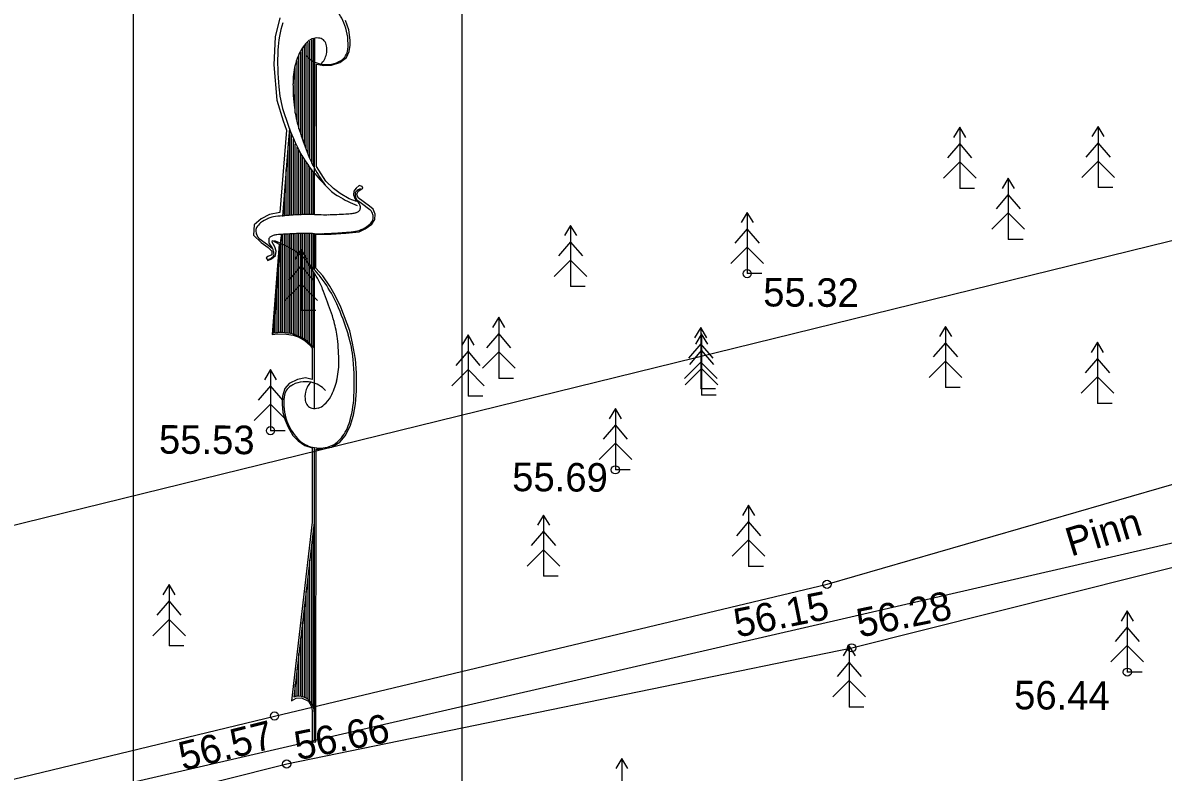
# Model space of a CAD drawing. Extents: x 640836 to 641902, y 6456216 to 6457208.
# Drawn here: x 641559.34 to 641587.27, y 6456722.36 to 6456740.72 of the extents above; entities that cross this region are included whole.
import ezdxf

# ---------------------------------------------------------------- set-up
doc = ezdxf.new("R2010")
doc.units = 0
for name, color, linetype in [('KORGUS', 7, 'Continuous'), ('KTRASS', 7, 'Continuous'), ('MOOTPIIR', 7, 'Continuous'), ('PUU', 7, 'Continuous'), ('TEE', 7, 'Continuous'), ('VORMISTUS', 7, 'Continuous')]:
    doc.layers.add(name, color=color, linetype=linetype)

msp = doc.modelspace()

# ---------------------------------------------------------------- linework, layer by layer
at = {"layer": 'KORGUS'}
for centre in [(641577.082, 6456734.575), (641565.406, 6456730.725), (641573.852, 6456729.768), (641579.037, 6456726.962), (641579.641, 6456725.405), (641586.391, 6456724.81), (641565.505, 6456723.733), (641565.802, 6456722.56)]:
    msp.add_circle(centre, 0.1, dxfattribs=at)
at = {"layer": 'KTRASS'}
msp.add_lwpolyline([(641801.132, 6456744.895), (641773.97, 6456708.063), (641735.41, 6456723.442), (641672.873, 6456745.666), (641650.064, 6456742.39), (641512.465, 6456710.695), (641479.764, 6456711.621), (641470.598, 6456711.083)], dxfattribs=at)
at = {"layer": 'MOOTPIIR'}
msp.add_lwpolyline([(641647.874, 6456750.241), (641520.175, 6456718.833), (641439.113, 6456717.584), (641423.551, 6456718.632), (641424.055, 6456738.371), (641403.678, 6456739.191)], dxfattribs=at)
at = {"layer": 'PUU'}
for p, q in [((641582.287, 6456738.164), (641582.137, 6456737.914)), ((641582.437, 6456737.914), (641582.287, 6456738.164)), ((641582.287, 6456738.164), (641582.287, 6456736.664)), ((641585.676, 6456738.183), (641585.526, 6456737.933)), ((641585.826, 6456737.933), (641585.676, 6456738.183)), ((641585.676, 6456738.183), (641585.676, 6456736.683)), ((641582.287, 6456737.764), (641581.987, 6456737.414)), ((641582.587, 6456737.414), (641582.287, 6456737.764)), ((641585.676, 6456737.783), (641585.376, 6456737.433)), ((641585.976, 6456737.433), (641585.676, 6456737.783)), ((641582.287, 6456737.314), (641581.887, 6456736.914)), ((641582.687, 6456736.914), (641582.287, 6456737.314)), ((641585.676, 6456737.333), (641585.276, 6456736.933)), ((641586.076, 6456736.933), (641585.676, 6456737.333)), ((641583.477, 6456736.912), (641583.327, 6456736.662)), ((641583.627, 6456736.662), (641583.477, 6456736.912)), ((641583.477, 6456736.912), (641583.477, 6456735.412)), ((641582.647, 6456736.664), (641582.287, 6456736.664)), ((641586.036, 6456736.683), (641585.676, 6456736.683)), ((641583.477, 6456736.512), (641583.177, 6456736.162)), ((641583.777, 6456736.162), (641583.477, 6456736.512)), ((641577.082, 6456736.075), (641576.932, 6456735.825)), ((641577.232, 6456735.825), (641577.082, 6456736.075)), ((641577.082, 6456736.075), (641577.082, 6456734.575)), ((641583.477, 6456736.062), (641583.077, 6456735.662)), ((641583.877, 6456735.662), (641583.477, 6456736.062)), ((641572.756, 6456735.758), (641572.606, 6456735.508)), ((641572.906, 6456735.508), (641572.756, 6456735.758)), ((641572.756, 6456735.758), (641572.756, 6456734.258)), ((641577.082, 6456735.675), (641576.782, 6456735.325)), ((641577.382, 6456735.325), (641577.082, 6456735.675)), ((641566.153, 6456735.169), (641566.003, 6456734.919)), ((641566.303, 6456734.919), (641566.153, 6456735.169)), ((641566.153, 6456735.169), (641566.153, 6456733.669)), ((641572.756, 6456735.358), (641572.456, 6456735.008)), ((641573.056, 6456735.008), (641572.756, 6456735.358)), ((641577.082, 6456735.225), (641576.682, 6456734.825)), ((641577.482, 6456734.825), (641577.082, 6456735.225)), ((641583.837, 6456735.412), (641583.477, 6456735.412)), ((641572.756, 6456734.908), (641572.356, 6456734.508)), ((641573.156, 6456734.508), (641572.756, 6456734.908)), ((641566.153, 6456734.769), (641565.853, 6456734.419)), ((641566.453, 6456734.419), (641566.153, 6456734.769)), ((641566.153, 6456734.319), (641565.753, 6456733.919)), ((641566.553, 6456733.919), (641566.153, 6456734.319)), ((641577.442, 6456734.575), (641577.082, 6456734.575)), ((641573.116, 6456734.258), (641572.756, 6456734.258)), ((641566.513, 6456733.669), (641566.153, 6456733.669)), ((641570.996, 6456733.505), (641570.846, 6456733.255)), ((641571.146, 6456733.255), (641570.996, 6456733.505)), ((641570.996, 6456733.505), (641570.996, 6456732.005)), ((641575.944, 6456733.255), (641575.794, 6456733.005)), ((641576.094, 6456733.005), (641575.944, 6456733.255)), ((641575.944, 6456733.255), (641575.944, 6456731.755)), ((641581.94, 6456733.283), (641581.79, 6456733.033)), ((641582.09, 6456733.033), (641581.94, 6456733.283)), ((641581.94, 6456733.283), (641581.94, 6456731.783)), ((641570.243, 6456733.076), (641570.093, 6456732.826)), ((641570.393, 6456732.826), (641570.243, 6456733.076)), ((641570.243, 6456733.076), (641570.243, 6456731.576)), ((641570.996, 6456733.105), (641570.696, 6456732.755)), ((641571.296, 6456732.755), (641570.996, 6456733.105)), ((641575.965, 6456733.099), (641575.815, 6456732.849)), ((641576.115, 6456732.849), (641575.965, 6456733.099)), ((641575.965, 6456733.099), (641575.965, 6456731.599)), ((641570.243, 6456732.676), (641569.943, 6456732.326)), ((641570.543, 6456732.326), (641570.243, 6456732.676)), ((641570.996, 6456732.655), (641570.596, 6456732.255)), ((641571.396, 6456732.255), (641570.996, 6456732.655)), ((641575.944, 6456732.855), (641575.644, 6456732.505)), ((641575.965, 6456732.699), (641575.665, 6456732.349)), ((641576.244, 6456732.505), (641575.944, 6456732.855)), ((641576.265, 6456732.349), (641575.965, 6456732.699)), ((641581.94, 6456732.883), (641581.64, 6456732.533)), ((641582.24, 6456732.533), (641581.94, 6456732.883)), ((641585.66, 6456732.896), (641585.51, 6456732.646)), ((641585.81, 6456732.646), (641585.66, 6456732.896)), ((641585.66, 6456732.896), (641585.66, 6456731.396)), ((641575.944, 6456732.405), (641575.544, 6456732.005)), ((641576.344, 6456732.005), (641575.944, 6456732.405)), ((641581.94, 6456732.433), (641581.54, 6456732.033)), ((641582.34, 6456732.033), (641581.94, 6456732.433)), ((641585.66, 6456732.496), (641585.36, 6456732.146)), ((641585.96, 6456732.146), (641585.66, 6456732.496)), ((641565.406, 6456732.225), (641565.256, 6456731.975)), ((641565.556, 6456731.975), (641565.406, 6456732.225)), ((641565.406, 6456732.225), (641565.406, 6456730.725)), ((641570.243, 6456732.226), (641569.843, 6456731.826)), ((641570.643, 6456731.826), (641570.243, 6456732.226)), ((641575.965, 6456732.249), (641575.565, 6456731.849)), ((641576.365, 6456731.849), (641575.965, 6456732.249)), ((641565.406, 6456731.825), (641565.106, 6456731.475)), ((641565.706, 6456731.475), (641565.406, 6456731.825)), ((641571.356, 6456732.005), (641570.996, 6456732.005)), ((641585.66, 6456732.046), (641585.26, 6456731.646)), ((641586.06, 6456731.646), (641585.66, 6456732.046)), ((641570.603, 6456731.576), (641570.243, 6456731.576)), ((641576.304, 6456731.755), (641575.944, 6456731.755)), ((641576.325, 6456731.599), (641575.965, 6456731.599)), ((641582.3, 6456731.783), (641581.94, 6456731.783)), ((641565.406, 6456731.375), (641565.006, 6456730.975)), ((641565.806, 6456730.975), (641565.406, 6456731.375)), ((641573.852, 6456731.268), (641573.702, 6456731.018)), ((641574.002, 6456731.018), (641573.852, 6456731.268)), ((641573.852, 6456731.268), (641573.852, 6456729.768)), ((641586.02, 6456731.396), (641585.66, 6456731.396)), ((641565.766, 6456730.725), (641565.406, 6456730.725)), ((641573.852, 6456730.868), (641573.552, 6456730.518)), ((641574.152, 6456730.518), (641573.852, 6456730.868)), ((641573.852, 6456730.418), (641573.452, 6456730.018)), ((641574.252, 6456730.018), (641573.852, 6456730.418)), ((641574.212, 6456729.768), (641573.852, 6456729.768)), ((641577.117, 6456728.9), (641576.967, 6456728.65)), ((641577.267, 6456728.65), (641577.117, 6456728.9)), ((641577.117, 6456728.9), (641577.117, 6456727.4)), ((641572.094, 6456728.66), (641571.944, 6456728.41)), ((641572.244, 6456728.41), (641572.094, 6456728.66)), ((641572.094, 6456728.66), (641572.094, 6456727.16)), ((641577.117, 6456728.5), (641576.817, 6456728.15)), ((641577.417, 6456728.15), (641577.117, 6456728.5)), ((641572.094, 6456728.26), (641571.794, 6456727.91)), ((641572.394, 6456727.91), (641572.094, 6456728.26)), ((641577.117, 6456728.05), (641576.717, 6456727.65)), ((641577.517, 6456727.65), (641577.117, 6456728.05)), ((641572.094, 6456727.81), (641571.694, 6456727.41)), ((641572.494, 6456727.41), (641572.094, 6456727.81)), ((641577.477, 6456727.4), (641577.117, 6456727.4)), ((641572.454, 6456727.16), (641572.094, 6456727.16)), ((641562.921, 6456726.953), (641562.771, 6456726.703)), ((641563.071, 6456726.703), (641562.921, 6456726.953)), ((641562.921, 6456726.953), (641562.921, 6456725.453)), ((641562.921, 6456726.553), (641562.621, 6456726.203)), ((641563.221, 6456726.203), (641562.921, 6456726.553)), ((641586.391, 6456726.31), (641586.241, 6456726.06)), ((641586.541, 6456726.06), (641586.391, 6456726.31)), ((641586.391, 6456726.31), (641586.391, 6456724.81)), ((641562.921, 6456726.103), (641562.521, 6456725.703)), ((641563.321, 6456725.703), (641562.921, 6456726.103)), ((641586.391, 6456725.91), (641586.091, 6456725.56)), ((641586.691, 6456725.56), (641586.391, 6456725.91)), ((641563.281, 6456725.453), (641562.921, 6456725.453)), ((641579.582, 6456725.455), (641579.432, 6456725.205)), ((641579.732, 6456725.205), (641579.582, 6456725.455)), ((641579.582, 6456725.455), (641579.582, 6456723.955)), ((641586.391, 6456725.46), (641585.991, 6456725.06)), ((641586.791, 6456725.06), (641586.391, 6456725.46)), ((641579.582, 6456725.055), (641579.282, 6456724.705)), ((641579.882, 6456724.705), (641579.582, 6456725.055)), ((641579.582, 6456724.605), (641579.182, 6456724.205)), ((641579.982, 6456724.205), (641579.582, 6456724.605)), ((641586.751, 6456724.81), (641586.391, 6456724.81)), ((641579.942, 6456723.955), (641579.582, 6456723.955)), ((641574.011, 6456722.694), (641573.861, 6456722.444)), ((641574.161, 6456722.444), (641574.011, 6456722.694)), ((641574.011, 6456722.694), (641574.011, 6456721.194))]:
    msp.add_line(p, q, dxfattribs=at)
at = {"layer": 'TEE'}
for points in [[(641526.857, 6456713.022), (641540.1, 6456716.898), (641552.742, 6456720.654), (641565.505, 6456723.733), (641579.037, 6456726.962), (641589.203, 6456729.909), (641603.037, 6456732.656), (641615.476, 6456735.701), (641628.503, 6456738.624), (641640.867, 6456741.062), (641654.853, 6456743.522)], [(641473.95, 6456708.963), (641477.647, 6456710.013), (641491.196, 6456710.077), (641504.55, 6456709.682), (641514.069, 6456708.939), (641520.341, 6456709.834), (641527.319, 6456711.638), (641535.141, 6456714.139), (641540.61, 6456715.764), (641553.093, 6456719.366), (641565.802, 6456722.56), (641579.641, 6456725.405), (641590.239, 6456728.064), (641603.254, 6456731.119), (641615.952, 6456734.204), (641629.015, 6456737.182), (641641.57, 6456739.54), (641657.274, 6456742.707)]]:
    msp.add_lwpolyline(points, dxfattribs=at)
at = {"layer": 'VORMISTUS'}
for p, q in [((641566.281, 6456737.63), (641566.281, 6456740.209)), ((641566.326, 6456737.512), (641566.326, 6456740.239)), ((641566.37, 6456737.411), (641566.37, 6456740.269)), ((641566.415, 6456737.311), (641566.415, 6456740.299)), ((641566.459, 6456737.21), (641566.459, 6456740.329)), ((641566.484, 6456740.346), (641566.478, 6456736.025)), ((641566.103, 6456738.123), (641566.103, 6456739.928)), ((641566.147, 6456737.993), (641566.147, 6456740.004)), ((641566.192, 6456737.87), (641566.192, 6456740.08)), ((641566.236, 6456737.75), (641566.236, 6456740.156)), ((641566.013, 6456738.528), (641566.013, 6456739.627)), ((641566.058, 6456738.294), (641566.058, 6456739.791)), ((641565.982, 6456739.594), (641565.957, 6456739.275)), ((641565.969, 6456738.91), (641565.969, 6456739.034)), ((641565.867, 6456738.129), (641565.838, 6456737.757)), ((641565.88, 6456736), (641565.88, 6456738.098)), ((641565.924, 6456736.002), (641565.924, 6456737.983)), ((641565.838, 6456737.757), (641565.702, 6456735.976)), ((641565.835, 6456735.999), (641565.835, 6456737.708)), ((641565.969, 6456736.004), (641565.969, 6456737.869)), ((641566.013, 6456736.006), (641566.013, 6456737.754)), ((641566.058, 6456736.008), (641566.058, 6456737.677)), ((641566.103, 6456736.009), (641566.103, 6456737.602)), ((641566.147, 6456736.011), (641566.147, 6456737.528)), ((641566.192, 6456736.013), (641566.192, 6456737.454)), ((641565.79, 6456735.997), (641565.79, 6456737.126)), ((641566.236, 6456736.015), (641566.236, 6456737.379)), ((641566.281, 6456736.017), (641566.281, 6456737.305)), ((641566.326, 6456736.018), (641566.326, 6456737.245)), ((641566.37, 6456736.02), (641566.37, 6456737.185)), ((641566.415, 6456736.022), (641566.415, 6456737.126)), ((641566.459, 6456736.024), (641566.459, 6456737.067)), ((641565.746, 6456735.996), (641565.746, 6456736.544)), ((641565.666, 6456735.525), (641565.478, 6456733.112)), ((641565.701, 6456733.123), (641565.701, 6456735.528)), ((641565.746, 6456733.123), (641565.746, 6456735.531)), ((641565.79, 6456733.123), (641565.79, 6456735.534)), ((641565.835, 6456733.12), (641565.835, 6456735.537)), ((641565.88, 6456733.113), (641565.88, 6456735.541)), ((641565.924, 6456733.106), (641565.924, 6456735.544)), ((641565.969, 6456733.099), (641565.969, 6456735.547)), ((641566.013, 6456733.084), (641566.013, 6456735.55)), ((641566.058, 6456733.069), (641566.058, 6456735.551)), ((641566.103, 6456733.054), (641566.103, 6456735.551)), ((641566.147, 6456733.031), (641566.147, 6456735.551)), ((641566.192, 6456733.004), (641566.192, 6456735.551)), ((641566.236, 6456732.977), (641566.236, 6456735.551)), ((641566.281, 6456732.945), (641566.281, 6456735.551)), ((641566.326, 6456734.843), (641566.326, 6456735.551)), ((641566.37, 6456734.794), (641566.37, 6456735.551)), ((641566.415, 6456734.745), (641566.415, 6456735.55)), ((641566.459, 6456734.696), (641566.459, 6456735.55)), ((641566.477, 6456735.549), (641566.477, 6456735.49)), ((641566.477, 6456735.49), (641566.477, 6456734.677)), ((641565.657, 6456733.123), (641565.657, 6456735.409)), ((641565.612, 6456733.121), (641565.612, 6456734.836)), ((641566.326, 6456732.911), (641566.326, 6456734.828)), ((641566.37, 6456732.874), (641566.37, 6456734.759)), ((641566.415, 6456732.825), (641566.415, 6456734.69)), ((641566.459, 6456732.775), (641566.459, 6456734.622)), ((641566.477, 6456734.595), (641566.477, 6456734.314)), ((641565.568, 6456733.119), (641565.568, 6456734.263)), ((641566.477, 6456734.314), (641566.477, 6456732.756)), ((641565.523, 6456733.117), (641565.523, 6456733.689)), ((641565.478, 6456733.115), (641565.478, 6456733.116)), ((641566.477, 6456732.756), (641566.477, 6456731.272)), ((641566.472, 6456730.314), (641566.477, 6456728.475)), ((641566.477, 6456728.475), (641565.977, 6456724.195)), ((641566.477, 6456728.475), (641566.477, 6456723.838)), ((641566.459, 6456723.952), (641566.459, 6456728.325)), ((641566.415, 6456724.046), (641566.415, 6456727.943)), ((641566.37, 6456724.102), (641566.37, 6456727.56)), ((641566.326, 6456724.141), (641566.326, 6456727.178)), ((641566.281, 6456724.17), (641566.281, 6456726.796)), ((641566.236, 6456724.191), (641566.236, 6456726.414)), ((641566.192, 6456724.206), (641566.192, 6456726.032)), ((641566.147, 6456724.215), (641566.147, 6456725.65)), ((641566.103, 6456724.218), (641566.103, 6456725.267)), ((641566.058, 6456724.216), (641566.058, 6456724.885)), ((641566.013, 6456724.209), (641566.013, 6456724.503)), ((641566.477, 6456723.838), (641566.477, 6456723.125))]:
    msp.add_line(p, q, dxfattribs=at)
for points in [[(641562.053, 6456770.031), (641900.726, 6456770.031), (641900.726, 6456630.031), (641562.053, 6456630.031)], [(641231.423, 6456749.042), (641570.096, 6456749.042), (641570.096, 6456609.042), (641231.423, 6456609.042)]]:
    msp.add_lwpolyline(points, close=True, dxfattribs=at)
for points in [[(641565.637, 6456740.846), (641565.517, 6456740.382), (641565.487, 6456739.693), (641565.562, 6456738.825), (641565.712, 6456738.316), (641565.801, 6456738.091), (641565.637, 6456736.071), (641565.382, 6456736.026), (641565.173, 6456735.921), (641565.008, 6456735.771), (641564.993, 6456735.517), (641565.173, 6456735.337), (641565.352, 6456735.217), (641565.442, 6456735.128), (641565.442, 6456735.038), (641565.337, 6456734.993), (641565.3, 6456734.963), (641565.337, 6456734.896), (641565.427, 6456734.941), (641565.532, 6456735.023), (641565.547, 6456735.128), (641565.509, 6456735.232), (641565.45, 6456735.345), (641565.457, 6456735.39), (641565.614, 6456735.3), (641565.45, 6456733.084), (641565.584, 6456733.099), (641565.801, 6456733.092), (641565.959, 6456733.069), (641566.108, 6456733.017), (641566.243, 6456732.935), (641566.378, 6456732.822), (641566.43, 6456732.748), (641566.43, 6456731.984), (641566.265, 6456732.022), (641566.063, 6456731.984), (641565.861, 6456731.879), (641565.753, 6456731.76), (641565.697, 6456731.576), (641565.689, 6456731.378), (641565.708, 6456731.172), (641565.768, 6456730.985), (641565.839, 6456730.813), (641565.955, 6456730.607), (641566.082, 6456730.476), (641566.243, 6456730.364), (641566.43, 6456730.304), (641566.43, 6456728.485), (641565.921, 6456724.107), (641566.033, 6456724.174), (641566.161, 6456724.182), (641566.333, 6456724.1), (641566.408, 6456723.965), (641566.43, 6456723.86), (641566.43, 6456723.104), (641566.52, 6456723.104), (641566.527, 6456730.274), (641566.677, 6456730.274), (641566.902, 6456730.319), (641567.104, 6456730.446), (641567.238, 6456730.603), (641567.358, 6456730.835), (641567.44, 6456731.105), (641567.485, 6456731.382), (641567.515, 6456731.704), (641567.508, 6456732.145), (641567.485, 6456732.482), (641567.418, 6456732.871), (641567.351, 6456733.17), (641567.126, 6456733.754), (641566.991, 6456734.039), (641566.857, 6456734.271), (641566.685, 6456734.525), (641566.52, 6456734.705), (641566.52, 6456735.543), (641566.894, 6456735.543), (641567.253, 6456735.565), (641567.575, 6456735.603), (641567.725, 6456735.67), (641567.889, 6456735.79), (641567.957, 6456735.902), (641567.972, 6456736.029), (641567.919, 6456736.157), (641567.83, 6456736.232), (641567.553, 6456736.434), (641567.523, 6456736.523), (641567.553, 6456736.598), (641567.62, 6456736.636), (641567.665, 6456736.666), (641567.65, 6456736.711), (641567.575, 6456736.733), (641567.5, 6456736.666), (641567.448, 6456736.598), (641567.44, 6456736.508), (641567.478, 6456736.396), (641567.508, 6456736.344), (641567.336, 6456736.411), (641567.111, 6456736.538), (641566.946, 6456736.658), (641566.759, 6456736.838), (641566.535, 6456737.197), (641566.535, 6456739.712), (641566.714, 6456739.674), (641566.902, 6456739.682), (641567.104, 6456739.749), (641567.268, 6456739.869), (641567.336, 6456740.019), (641567.358, 6456740.176), (641567.358, 6456740.296), (641567.328, 6456740.55), (641567.246, 6456740.775)], [(641567.84, 6456736.141), (641567.634, 6456736.291), (641567.519, 6456736.377)], [(641565.129, 6456735.438), (641565.335, 6456735.287), (641565.45, 6456735.202)]]:
    msp.add_lwpolyline(points, dxfattribs=at)
for centre, radius, start, end in [((641566.044, 6456740.239), 1.256, 19.5381, 42.5083), ((641568.123, 6456739.937), 2.539, 161.9783, 177.3741), ((641565.962, 6456740.21), 1.344, 353.8516, 19.5381), ((641566.854, 6456739.671), 0.798, 132.6362, 151.0418), ((641566.56, 6456739.99), 0.364, 105.2375, 132.6362), ((641566.544, 6456740.049), 0.302, 76.4111, 105.2375), ((641566.566, 6456740.139), 0.21, 41.622, 76.4111), ((641566.546, 6456740.122), 0.236, 9.3172, 41.622), ((641572.144, 6456739.752), 6.564, 177.3741, 185.2393), ((641567.474, 6456739.328), 1.506, 151.0418, 166.4566), ((641566.783, 6456740.367), 0.674, 222.2452, 240.0252), ((641566.354, 6456740.034), 0.429, 330.627, 349.0427), ((641566.197, 6456740.064), 0.59, 349.0427, 9.3172), ((641566.937, 6456740.105), 0.363, 303.2423, 353.8516), ((641567.858, 6456739.235), 1.901, 166.4566, 180.1663), ((641566.767, 6456740.34), 0.643, 240.0252, 258.2344), ((641566.777, 6456740.39), 0.694, 258.2344, 280.2292), ((641566.319, 6456740.054), 0.47, 313.0331, 330.627), ((641566.788, 6456740.332), 0.634, 280.2292, 303.2423), ((641568.654, 6456739.432), 3.06, 185.2393, 196.7699), ((641571.193, 6456739.245), 5.237, 180.1663, 186.6274), ((641571.683, 6456740.345), 6.223, 196.7699, 204.2252), ((641568.702, 6456738.955), 2.729, 186.6274, 195.5824), ((641570.187, 6456739.369), 4.27, 195.5824, 199.4395), ((641581.394, 6456743.325), 16.155, 199.4395, 201.4222), ((641568.983, 6456739.13), 3.262, 204.2252, 214.5287), ((641568.238, 6456738.163), 2.023, 201.4222, 209.7264), ((641568.87, 6456739.052), 3.126, 214.5287, 220.382), ((641571.43, 6456739.986), 5.699, 209.7264, 214.6709), ((641571.789, 6456741.535), 6.957, 220.382, 224.3045), ((641567.717, 6456737.561), 1.268, 224.3045, 239.3288), ((641567.576, 6456736.523), 0.0991, 137.0777, 189.0508), ((641567.655, 6456736.449), 0.207, 101.7851, 137.0777), ((641568.608, 6456739.063), 3.015, 239.3288, 249.0558), ((641567.948, 6456736.582), 0.476, 189.0508, 198.1648), ((641567.926, 6456736.575), 0.453, 198.1648, 207.5078), ((641567.78, 6456736.499), 0.288, 207.5078, 219.7916), ((641567.386, 6456736.163), 0.229, 25.9216, 41.3778), ((641566.14, 6456730.669), 5.34, 94.1285, 96.555), ((641567.049, 6456718.076), 17.966, 92.8056, 94.1285), ((641566.323, 6456732.883), 3.141, 90.7774, 92.8056), ((641566.424, 6456725.44), 10.585, 89.6725, 90.7774), ((641566.824, 6456745.614), 9.595, 267.9718, 269.2673), ((641566.735, 6456738.66), 2.641, 269.2673, 271.7368), ((641566.162, 6456757.561), 21.551, 271.7368, 272.8889), ((641567.099, 6456738.99), 2.955, 272.8889, 276.0005), ((641567.362, 6456736.491), 0.443, 276.0005, 287.9564), ((641567.416, 6456736.323), 0.267, 287.9564, 303.3795), ((641567.508, 6456736.184), 0.0994, 303.3795, 349.5855), ((641567.451, 6456736.194), 0.157, 349.5855, 25.9216), ((641567.739, 6456736.004), 0.17, 26.4041, 53.5541), ((641567.593, 6456735.932), 0.332, 7.0958, 26.4041), ((641565.388, 6456735.528), 0.368, 127.7171, 151.3794), ((641565.66, 6456735.177), 0.812, 112.8468, 127.7171), ((641565.607, 6456735.301), 0.677, 96.555, 112.8468), ((641567.309, 6456736.401), 0.812, 292.8468, 307.7171), ((641567.581, 6456736.05), 0.368, 307.7171, 331.3794), ((641567.759, 6456735.953), 0.165, 331.3794, 7.0958), ((641565.209, 6456735.626), 0.165, 151.3794, 187.0958), ((641565.376, 6456735.647), 0.332, 187.0958, 206.4041), ((641565.23, 6456735.574), 0.17, 206.4041, 233.5541), ((641565.461, 6456735.395), 0.0994, 123.3795, 169.5855), ((641565.553, 6456735.255), 0.267, 107.9564, 123.3795), ((641565.607, 6456735.087), 0.443, 96.0005, 107.9564), ((641565.87, 6456732.589), 2.955, 92.8889, 96.0005), ((641566.807, 6456714.017), 21.551, 91.7368, 92.8889), ((641566.234, 6456732.918), 2.641, 89.2673, 91.7368), ((641566.145, 6456725.964), 9.595, 87.9718, 89.2673), ((641566.545, 6456746.139), 10.585, 269.6725, 270.7774), ((641566.646, 6456738.695), 3.141, 270.7774, 272.8056), ((641565.92, 6456753.502), 17.966, 272.8056, 274.1285), ((641566.829, 6456740.909), 5.34, 274.1285, 276.555), ((641567.362, 6456736.277), 0.677, 276.555, 292.8468), ((641565.518, 6456735.384), 0.157, 169.5855, 205.9216), ((641565.583, 6456735.416), 0.229, 205.9216, 221.3778), ((641565.189, 6456735.079), 0.288, 27.5078, 39.7916), ((641565.043, 6456735.004), 0.453, 18.1648, 27.5078), ((641564.428, 6456732.559), 3.015, 59.3288, 69.0558), ((641565.314, 6456735.129), 0.207, 281.7851, 317.0777), ((641565.393, 6456735.056), 0.0991, 317.0777, 9.0508), ((641565.021, 6456734.996), 0.476, 9.0508, 18.1648), ((641565.319, 6456734.062), 1.268, 44.3045, 59.3288), ((641561.248, 6456730.088), 6.957, 40.382, 44.3045), ((641561.606, 6456731.637), 5.699, 29.7264, 34.6709), ((641564.166, 6456732.57), 3.126, 34.5287, 40.382), ((641564.798, 6456733.459), 2.023, 21.4222, 29.7264), ((641564.054, 6456732.493), 3.262, 24.2252, 34.5287), ((641551.642, 6456728.298), 16.155, 19.4395, 21.4222), ((641561.354, 6456731.278), 6.223, 16.7699, 24.2252), ((641562.85, 6456732.253), 4.27, 15.5824, 19.4395), ((641564.334, 6456732.667), 2.729, 6.6274, 15.5824), ((641565.667, 6456732.073), 1.059, 40.1394, 100.2647), ((641561.843, 6456732.378), 5.237, 0.1663, 6.6274), ((641564.382, 6456732.191), 3.06, 5.2393, 16.7699), ((641565.178, 6456732.388), 1.901, 346.4566, 0.1663), ((641560.893, 6456731.871), 6.564, 357.3741, 5.2393), ((641566.1, 6456731.518), 0.363, 123.2423, 173.8516), ((641566.248, 6456731.291), 0.634, 100.2292, 123.2423), ((641566.259, 6456731.233), 0.694, 78.2344, 100.2292), ((641566.717, 6456731.569), 0.47, 133.0331, 150.627), ((641566.269, 6456731.283), 0.643, 60.0252, 78.2344), ((641566.254, 6456731.256), 0.674, 42.2452, 60.0252), ((641565.563, 6456732.295), 1.506, 331.0418, 346.4566), ((641567.074, 6456731.413), 1.344, 173.8516, 199.5381), ((641566.84, 6456731.558), 0.59, 169.0427, 189.3172), ((641566.682, 6456731.589), 0.429, 150.627, 169.0427), ((641566.182, 6456731.952), 0.798, 312.6362, 331.0418), ((641564.914, 6456731.686), 2.539, 341.9783, 357.3741), ((641566.491, 6456731.501), 0.236, 189.3172, 221.622), ((641566.471, 6456731.483), 0.21, 221.622, 256.4111), ((641566.493, 6456731.574), 0.302, 256.4111, 285.2375), ((641566.476, 6456731.633), 0.364, 285.2375, 312.6362), ((641566.992, 6456731.383), 1.256, 199.5381, 222.5083), ((641566.258, 6456731.249), 1.126, 318.7692, 341.9783), ((641566.589, 6456731.014), 0.71, 222.5083, 253.2347), ((641566.662, 6456730.895), 0.588, 283.475, 318.7692), ((641566.614, 6456731.095), 0.795, 253.2347, 283.475), ((641566.097, 6456723.838), 0.38, 0.0614, 108.1897)]:
    msp.add_arc(centre, radius, start, end, dxfattribs=at)

# ---------------------------------------------------------------- texts
at = {"layer": 'KORGUS'}
for s, rotation, p in [('55.32', 359.6271, (641577.472, 6456733.772)), ('55.53', 359.6271, (641562.672, 6456730.164)), ('55.69', 359.6271, (641571.324, 6456729.245)), ('56.15', 11.4135, (641576.833, 6456725.656)), ('56.28', 11.4135, (641579.839, 6456725.656)), ('56.44', 359.6271, (641583.618, 6456723.899)), ('56.66', 11.4135, (641566.069, 6456722.648)), ('56.57', 14.0275, (641563.258, 6456722.391))]:
    msp.add_text(s, height=0.7, rotation=rotation, dxfattribs=at).set_placement(p)
at = {"layer": 'TEE'}
msp.add_text('Pinn', height=0.7, rotation=16.9853, dxfattribs=at).set_placement((641585.01, 6456727.639))

doc.saveas('drawing.dxf')
